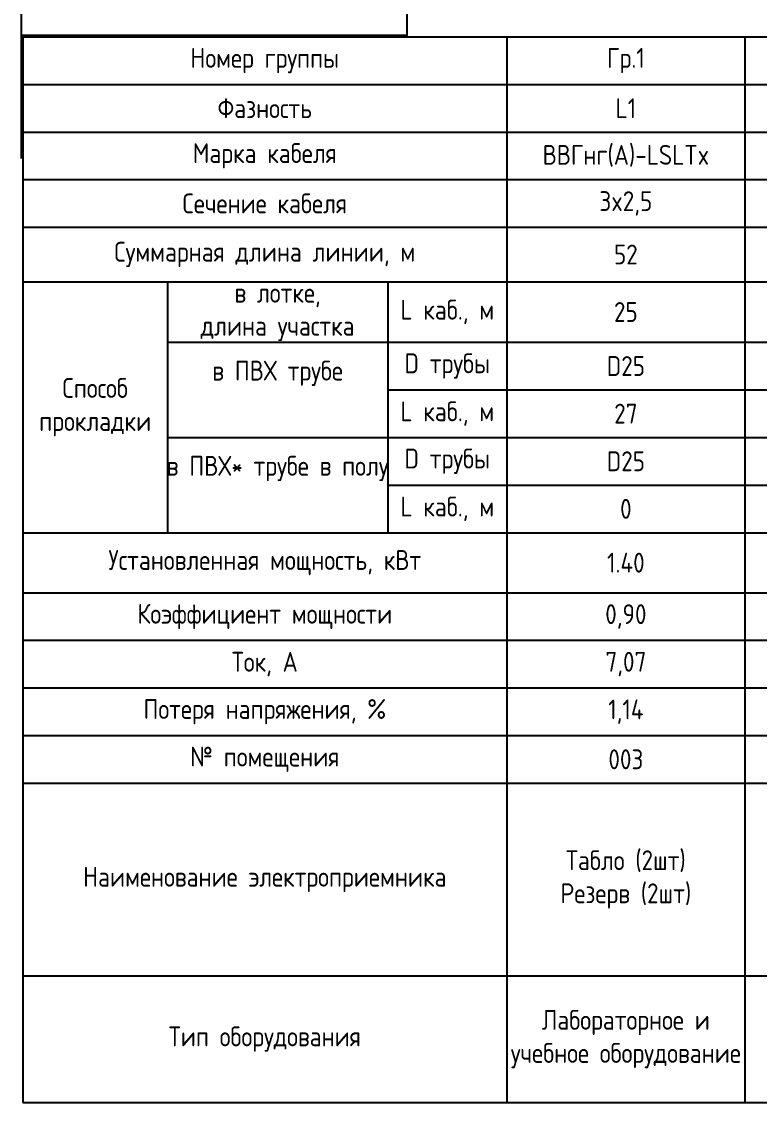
# Model space of a CAD drawing. Header units: millimetres. Extents: x -32 to 417638015, y -35 to 175284279.
# Drawn here: x 416524268 to 416533563, y 175210803 to 175224422 of the extents above; entities that cross this region are included whole.
import ezdxf

# ---------------------------------------------------------------- set-up
doc = ezdxf.new("R2010")
doc.units = ezdxf.units.MM
doc.layers.add('A-ANNO-NOTE', color=7, linetype='Continuous', lineweight=5)
doc.styles.add('Arial Narrow', font='GOST_Common.ttf', dxfattribs={"width": 0.9, "height": 2.5})
doc.styles.add('ISOCPEUR', font='isocpeur.ttf', dxfattribs={"width": 0.85, "height": 275})
doc.styles.add('ISOCPEUR_1', font='isocpeur.ttf', dxfattribs={"height": 2.5})

# ---------------------------------------------------------------- blocks, each defined once
blk = doc.blocks.new('TSL_Пояснение для щита - TSL_Пояснение для щита-779833-ЩТ-1_1 _Р_ _')
blk.add_lwpolyline([(-75.05, 150), (-26.5, 150), (-26.5, 8.18), (-75.05, 8.18)], close=True)
at = {"layer": 'A-ANNO-NOTE', "char_height": 2.5, "width": 0.962, "attachment_point": 1, "style": 'Arial Narrow'}
for insert in [(-40.32, 6.63), (-38.21, -3.79), (-35.76, -43.79)]:
    blk.add_mtext('\\fArial Narrow|b0|i0|c204|p34|; ', dxfattribs=dict(at, insert=insert))
blk = doc.blocks.new('*T1170')
at = {"color": 0, "linetype": 'ByBlock', "lineweight": -2, "transparency": 16777216}
for p, q in [((0, 0), (118177, 0)), ((0, 0), (0, -13428)), ((6097, 0), (6097, -13428)), ((9097, 0), (9097, -13428)), ((12097, 0), (12097, -13428)), ((15097, 0), (15097, -13428)), ((18097, 0), (18097, -13428)), ((21097, 0), (21097, -13428)), ((24097, 0), (24097, -13428)), ((27097, 0), (27097, -13428)), ((30097, 0), (30097, -13428)), ((33097, 0), (33097, -13428)), ((36097, 0), (36097, -13428)), ((39097, 0), (39097, -13428)), ((42097, 0), (42097, -13428)), ((45097, 0), (45097, -13428)), ((48097, 0), (48097, -13428)), ((51097, 0), (51097, -13428)), ((54097, 0), (54097, -13428)), ((57097, 0), (57097, -13428)), ((60097, 0), (60097, -13428)), ((63097, 0), (63097, -13428)), ((66097, 0), (66097, -13428)), ((69097, 0), (69097, -13428)), ((72097, 0), (72097, -13428)), ((75097, 0), (75097, -13428)), ((78097, 0), (78097, -13428)), ((81097, 0), (81097, -13428)), ((84097, 0), (84097, -13428)), ((87097, 0), (87097, -13428)), ((90097, 0), (90097, -13428)), ((93097, 0), (93097, -13428)), ((96097, 0), (96097, -13428)), ((99097, 0), (99097, -13428)), ((102422, 0), (102422, -13428)), ((105611, 0), (105611, -13428)), ((108799, 0), (108799, -13428)), ((111988, 0), (111988, -13428)), ((115177, 0), (115177, -13428)), ((118177, 0), (118177, -13428)), ((0, -600), (118177, -600)), ((0, -1200), (118177, -1200)), ((0, -1800), (118177, -1800)), ((0, -2400), (118177, -2400)), ((0, -3087), (118177, -3087)), ((1822, -3087), (1822, -6249)), ((4597, -3087), (4597, -6249)), ((1822, -3849), (118177, -3849)), ((4597, -4449), (118177, -4449)), ((1822, -5049), (118177, -5049)), ((4597, -5649), (118177, -5649)), ((0, -6249), (118177, -6249)), ((0, -7005), (118177, -7005)), ((0, -7605), (118177, -7605)), ((0, -8205), (118177, -8205)), ((0, -8805), (118177, -8805)), ((0, -9405), (118177, -9405)), ((0, -11833), (118177, -11833)), ((0, -13428), (118177, -13428))]:
    blk.add_line(p, q, dxfattribs=at)
at = {"color": 0, "transparency": 16777216, "attachment_point": 5}
for s, insert, char_height, width, style in [('{\\fISOCPEUR|b0|i0|c0;Номер группы', (3048, -300), 250, 6076.6, 'ISOCPEUR'), ('Гр.1', (7597, -300), 250, 2980, 'ISOCPEUR'), ('Гр.2', (10597, -300), 250, 2980, 'ISOCPEUR'), ('Гр.3', (13597, -300), 250, 2980, 'ISOCPEUR'), ('Гр.4', (16597, -300), 250, 2980, 'ISOCPEUR'), ('Гр.5', (19597, -300), 250, 2980, 'ISOCPEUR'), ('Гр.6', (22597, -300), 250, 2980, 'ISOCPEUR'), ('Гр.7', (25597, -300), 250, 2980, 'ISOCPEUR'), ('Гр.8', (28597, -300), 250, 2980, 'ISOCPEUR'), ('Гр.9', (31597, -300), 250, 2980, 'ISOCPEUR'), ('Гр.10', (34597, -300), 250, 2980, 'ISOCPEUR'), ('Гр.11', (37597, -300), 250, 2980, 'ISOCPEUR'), ('Гр.12', (40597, -300), 250, 2980, 'ISOCPEUR'), ('Гр.13', (43597, -300), 250, 2980, 'ISOCPEUR'), ('Гр.14', (46597, -300), 250, 2980, 'ISOCPEUR'), ('Гр.15', (49597, -300), 250, 2980, 'ISOCPEUR'), ('Гр.16', (52597, -300), 250, 2980, 'ISOCPEUR'), ('Гр.17', (55597, -300), 250, 2980, 'ISOCPEUR'), ('Гр.18', (58597, -300), 250, 2980, 'ISOCPEUR'), ('Гр.19', (61597, -300), 250, 2980, 'ISOCPEUR'), ('Гр.20', (64597, -300), 250, 2980, 'ISOCPEUR'), ('Гр.21', (67597, -300), 250, 2980, 'ISOCPEUR'), ('Гр.22', (70597, -300), 250, 2980, 'ISOCPEUR'), ('Гр.23', (73597, -300), 250, 2980, 'ISOCPEUR'), ('Гр.24', (76597, -300), 250, 2980, 'ISOCPEUR'), ('Гр.25', (79597, -300), 250, 2980, 'ISOCPEUR'), ('Гр.26', (82597, -300), 250, 2980, 'ISOCPEUR'), ('Гр.27', (85597, -300), 250, 2980, 'ISOCPEUR'), ('Гр.28', (88597, -300), 250, 2980, 'ISOCPEUR'), ('Гр.29', (91597, -300), 250, 2980, 'ISOCPEUR'), ('Гр.30', (94597, -300), 250, 2980, 'ISOCPEUR'), ('Гр.31', (97597, -300), 250, 2980, 'ISOCPEUR'), ('Гр.32', (100759, -300), 250, 3305.31, 'ISOCPEUR'), ('Гр.33', (104016, -300), 250, 3168.68, 'ISOCPEUR'), ('Гр34', (107205, -300), 250, 3168.68, 'ISOCPEUR'), ('Гр.35', (110394, -300), 250, 3168.68, 'ISOCPEUR'), ('Гр.35', (113582, -300), 250, 3168.68, 'ISOCPEUR'), ('{\\fISOCPEUR|b0|i0|c0;Фазность', (3048, -900), 250, 6076.6, 'ISOCPEUR'), ('L1', (7597, -900), 250, 2980, 'ISOCPEUR'), ('L2', (10597, -900), 250, 2980, 'ISOCPEUR'), ('L3', (13597, -900), 250, 2980, 'ISOCPEUR'), ('L1', (16597, -900), 250, 2980, 'ISOCPEUR'), ('L2', (19597, -900), 250, 2980, 'ISOCPEUR'), ('L3', (22597, -900), 250, 2980, 'ISOCPEUR'), ('L1', (25597, -900), 250, 2980, 'ISOCPEUR'), ('L2', (28597, -900), 250, 2980, 'ISOCPEUR'), ('L3', (31597, -900), 250, 2980, 'ISOCPEUR'), ('L1', (34597, -900), 250, 2980, 'ISOCPEUR'), ('L2', (37597, -900), 250, 2980, 'ISOCPEUR'), ('L1', (40597, -900), 250, 2980, 'ISOCPEUR'), ('L2', (43597, -900), 250, 2980, 'ISOCPEUR'), ('L3', (46597, -900), 250, 2980, 'ISOCPEUR'), ('L1', (49597, -900), 250, 2980, 'ISOCPEUR'), ('L3', (52597, -900), 250, 2980, 'ISOCPEUR'), ('L2', (55597, -900), 250, 2980, 'ISOCPEUR'), ('L3', (58597, -900), 250, 2980, 'ISOCPEUR'), ('L1', (61597, -900), 250, 2980, 'ISOCPEUR'), ('L2', (64597, -900), 250, 2980, 'ISOCPEUR'), ('L3', (67597, -900), 250, 2980, 'ISOCPEUR'), ('L1', (70597, -900), 250, 2980, 'ISOCPEUR'), ('L2', (73597, -900), 250, 2980, 'ISOCPEUR'), ('L3', (76597, -900), 250, 2980, 'ISOCPEUR'), ('L1', (79597, -900), 250, 2980, 'ISOCPEUR'), ('L2', (82597, -900), 250, 2980, 'ISOCPEUR'), ('L3', (85597, -900), 250, 2980, 'ISOCPEUR'), ('L1', (88597, -900), 250, 2980, 'ISOCPEUR'), ('L2', (91597, -900), 250, 2980, 'ISOCPEUR'), ('L3', (94597, -900), 250, 2980, 'ISOCPEUR'), ('L1', (97597, -900), 250, 2980, 'ISOCPEUR'), ('L2', (100759, -900), 250, 3305.31, 'ISOCPEUR'), ('L3', (104016, -900), 250, 3168.68, 'ISOCPEUR'), ('L1', (107205, -900), 250, 3168.68, 'ISOCPEUR'), ('L2', (110394, -900), 250, 3168.68, 'ISOCPEUR'), ('L3', (113582, -900), 250, 3168.68, 'ISOCPEUR'), ('{\\fISOCPEUR|b0|i0|c0;Марка кабеля', (3048, -1500), 250, 6076.6, 'ISOCPEUR'), ('ВВГнг(A)-LSLTx', (7597, -1500), 250, 2980, 'ISOCPEUR'), ('ВВГнг(A)-LSLTx', (10597, -1500), 250, 2980, 'ISOCPEUR'), ('ВВГнг(A)-LSLTx', (13597, -1500), 250, 2980, 'ISOCPEUR'), ('{\\fISOCPEUR|b0|i0|c0;ВВГнг(A)-LSLTx', (16597, -1500), 250, 2980, 'ISOCPEUR'), ('{\\fISOCPEUR|b0|i0|c0;ВВГнг(A)-LSLTx', (19597, -1500), 250, 2980, 'ISOCPEUR'), ('{\\fISOCPEUR|b0|i0|c0;ВВГнг(A)-LSLTx', (22597, -1500), 250, 2980, 'ISOCPEUR'), ('{\\fISOCPEUR|b0|i0|c0;ВВГнг(A)-LSLTx', (25597, -1500), 250, 2980, 'ISOCPEUR'), ('{\\fISOCPEUR|b0|i0|c0;ВВГнг(A)-LSLTx', (28597, -1500), 250, 2980, 'ISOCPEUR'), ('{\\fISOCPEUR|b0|i0|c0;ВВГнг(A)-LSLTx', (31597, -1500), 250, 2980, 'ISOCPEUR'), ('{\\fISOCPEUR|b0|i0|c0;ВВГнг(A)-LSLTx', (34597, -1500), 250, 2980, 'ISOCPEUR'), ('ВВГнг(A)-LSLTx', (37597, -1500), 250, 2980, 'ISOCPEUR'), ('{\\fISOCPEUR|b0|i0|c0;ВВГнг(A)-LSLTx', (40597, -1500), 250, 2980, 'ISOCPEUR'), ('{\\fISOCPEUR|b0|i0|c0;ВВГнг(A)-LSLTx', (43597, -1500), 250, 2980, 'ISOCPEUR'), ('{\\fISOCPEUR|b0|i0|c0;ВВГнг(A)-LSLTx', (46597, -1500), 250, 2980, 'ISOCPEUR'), ('{\\fISOCPEUR|b0|i0|c0;ВВГнг(A)-LSLTx', (49597, -1500), 250, 2980, 'ISOCPEUR'), ('{\\fISOCPEUR|b0|i0|c0;ВВГнг(A)-LSLTx', (52597, -1500), 250, 2980, 'ISOCPEUR'), ('{\\fISOCPEUR|b0|i0|c0;ВВГнг(A)-LSLTx', (55597, -1500), 250, 2980, 'ISOCPEUR'), ('{\\fISOCPEUR|b0|i0|c0;ВВГнг(A)-LSLTx', (58597, -1500), 250, 2980, 'ISOCPEUR'), ('{\\fISOCPEUR|b0|i0|c0;ВВГнг(A)-LSLTx', (61597, -1500), 250, 2980, 'ISOCPEUR'), ('{\\fISOCPEUR|b0|i0|c0;ВВГнг(A)-LSLTx', (64597, -1500), 250, 2980, 'ISOCPEUR'), ('{\\fISOCPEUR|b0|i0|c0;ВВГнг(A)-LSLTx', (67597, -1500), 250, 2980, 'ISOCPEUR'), ('{\\fISOCPEUR|b0|i0|c0;ВВГнг(A)-LSLTx', (70597, -1500), 250, 2980, 'ISOCPEUR'), ('{\\fISOCPEUR|b0|i0|c0;ВВГнг(A)-LSLTx', (73597, -1500), 250, 2980, 'ISOCPEUR'), ('{\\fISOCPEUR|b0|i0|c0;ВВГнг(A)-LSLTx', (76597, -1500), 250, 2980, 'ISOCPEUR'), ('{\\fISOCPEUR|b0|i0|c0;ВВГнг(A)-LSLTx', (79597, -1500), 250, 2980, 'ISOCPEUR'), ('{\\fISOCPEUR|b0|i0|c0;ВВГнг(A)-LSLTx', (82597, -1500), 250, 2980, 'ISOCPEUR'), ('{\\fISOCPEUR|b0|i0|c0;ВВГнг(A)-LSLTx', (85597, -1500), 250, 2980, 'ISOCPEUR'), ('{\\fISOCPEUR|b0|i0|c0;ВВГнг(A)-LSLTx', (88597, -1500), 250, 2980, 'ISOCPEUR'), ('{\\fISOCPEUR|b0|i0|c0;ВВГнг(A)-LSLTx', (91597, -1500), 250, 2980, 'ISOCPEUR'), ('{\\fISOCPEUR|b0|i0|c0;ВВГнг(A)-LSLTx', (94597, -1500), 250, 2980, 'ISOCPEUR'), ('{\\fISOCPEUR|b0|i0|c0;ВВГнг(A)-LSLTx', (97597, -1500), 250, 2980, 'ISOCPEUR'), ('{\\fISOCPEUR|b0|i0|c0;ВВГнг(A)-LSLTx', (100759, -1500), 250, 3305.31, 'ISOCPEUR'), ('{\\fISOCPEUR|b0|i0|c0;ВВГнг(A)-LSLTx', (104016, -1500), 250, 3168.68, 'ISOCPEUR'), ('{\\fISOCPEUR|b0|i0|c0;Сечение кабеля', (3048, -2100), 250, 6076.6, 'ISOCPEUR'), ('3x2,5', (7597, -2100), 250, 2980, 'ISOCPEUR'), ('3x2,5', (10597, -2100), 250, 2980, 'ISOCPEUR'), ('3x2,5', (13597, -2100), 250, 2980, 'ISOCPEUR'), ('3x2,5', (16597, -2100), 250, 2980, 'ISOCPEUR'), ('3x2,5', (19597, -2100), 250, 2980, 'ISOCPEUR'), ('3x2,5', (22597, -2100), 250, 2980, 'ISOCPEUR'), ('3x2,5', (25597, -2100), 250, 2980, 'ISOCPEUR'), ('3x2,5', (28597, -2100), 250, 2980, 'ISOCPEUR'), ('3x2,5', (31597, -2100), 250, 2980, 'ISOCPEUR'), ('3x2,5', (34597, -2100), 250, 2980, 'ISOCPEUR'), ('3x2,5', (37597, -2100), 250, 2980, 'ISOCPEUR'), ('3x2,5', (40597, -2100), 250, 2980, 'ISOCPEUR'), ('3x2,5', (43597, -2100), 250, 2980, 'ISOCPEUR'), ('3x2,5', (46597, -2100), 250, 2980, 'ISOCPEUR'), ('3x2,5', (49597, -2100), 250, 2980, 'ISOCPEUR'), ('3x2,5', (52597, -2100), 250, 2980, 'ISOCPEUR'), ('3x2,5', (55597, -2100), 250, 2980, 'ISOCPEUR'), ('3x2,5', (58597, -2100), 250, 2980, 'ISOCPEUR'), ('3x2,5', (61597, -2100), 250, 2980, 'ISOCPEUR'), ('3x2,5', (64597, -2100), 250, 2980, 'ISOCPEUR'), ('3x2,5', (67597, -2100), 250, 2980, 'ISOCPEUR'), ('3x2,5', (70597, -2100), 250, 2980, 'ISOCPEUR'), ('3x2,5', (73597, -2100), 250, 2980, 'ISOCPEUR'), ('3x2,5', (76597, -2100), 250, 2980, 'ISOCPEUR'), ('3x2,5', (79597, -2100), 250, 2980, 'ISOCPEUR'), ('3x2,5', (82597, -2100), 250, 2980, 'ISOCPEUR'), ('3x2,5', (85597, -2100), 250, 2980, 'ISOCPEUR'), ('3x2,5', (88597, -2100), 250, 2980, 'ISOCPEUR'), ('3x2,5', (91597, -2100), 250, 2980, 'ISOCPEUR'), ('3x2,5', (94597, -2100), 250, 2980, 'ISOCPEUR'), ('3x2,5', (97597, -2100), 250, 2980, 'ISOCPEUR'), ('3x2,5', (100759, -2100), 250, 3305.31, 'ISOCPEUR'), ('3x2,5', (104016, -2100), 250, 3168.68, 'ISOCPEUR'), ('{\\fISOCPEUR|b0|i0|c0;Суммарная длина линии, м', (3048, -2743), 250, 6076.6, 'ISOCPEUR'), ('52', (7597, -2743), 250, 2980, 'ISOCPEUR'), ('98', (10597, -2743), 250, 2980, 'ISOCPEUR'), ('47', (13597, -2743), 250, 2980, 'ISOCPEUR'), ('33', (16597, -2743), 250, 2980, 'ISOCPEUR'), ('33', (19597, -2743), 250, 2980, 'ISOCPEUR'), ('33', (22597, -2743), 250, 2980, 'ISOCPEUR'), ('20', (25597, -2743), 250, 2980, 'ISOCPEUR'), ('22', (28597, -2743), 250, 2980, 'ISOCPEUR'), ('16', (31597, -2743), 250, 2980, 'ISOCPEUR'), ('21', (34597, -2743), 250, 2980, 'ISOCPEUR'), ('19', (37597, -2743), 250, 2980, 'ISOCPEUR'), ('20', (40597, -2743), 250, 2980, 'ISOCPEUR'), ('21', (43597, -2743), 250, 2980, 'ISOCPEUR'), ('22', (46597, -2743), 250, 2980, 'ISOCPEUR'), ('17', (49597, -2743), 250, 2980, 'ISOCPEUR'), ('24', (52597, -2743), 250, 2980, 'ISOCPEUR'), ('25', (55597, -2743), 250, 2980, 'ISOCPEUR'), ('15', (58597, -2743), 250, 2980, 'ISOCPEUR'), ('18', (61597, -2743), 250, 2980, 'ISOCPEUR'), ('18', (64597, -2743), 250, 2980, 'ISOCPEUR'), ('37', (67597, -2743), 250, 2980, 'ISOCPEUR'), ('39', (70597, -2743), 250, 2980, 'ISOCPEUR'), ('35', (73597, -2743), 250, 2980, 'ISOCPEUR'), ('42', (76597, -2743), 250, 2980, 'ISOCPEUR'), ('50', (79597, -2743), 250, 2980, 'ISOCPEUR'), ('23', (82597, -2743), 250, 2980, 'ISOCPEUR'), ('9', (85597, -2743), 250, 2980, 'ISOCPEUR'), ('6', (88597, -2743), 250, 2980, 'ISOCPEUR'), ('14', (91597, -2743), 250, 2980, 'ISOCPEUR'), ('14', (94597, -2743), 250, 2980, 'ISOCPEUR'), ('15', (97597, -2743), 250, 2980, 'ISOCPEUR'), ('16', (100759, -2743), 250, 3305.31, 'ISOCPEUR'), ('28', (104016, -2743), 250, 3168.68, 'ISOCPEUR'), ('896.3000', (116677, -2743), 50, 2980, 'ISOCPEUR'), ('в лотке, \\Pдлина участка', (3209, -3468), 250, 2755.56, 'ISOCPEUR'), ('L каб., м', (5347, -3468), 250, 1479.52, 'ISOCPEUR'), ('25', (7597, -3468), 250, 2980, 'ISOCPEUR'), ('25', (10597, -3468), 250, 2980, 'ISOCPEUR'), ('20', (13597, -3468), 250, 2980, 'ISOCPEUR'), ('20', (16597, -3468), 250, 2980, 'ISOCPEUR'), ('20', (19597, -3468), 250, 2980, 'ISOCPEUR'), ('20', (22597, -3468), 250, 2980, 'ISOCPEUR'), ('17', (25597, -3468), 250, 2980, 'ISOCPEUR'), ('5', (28597, -3468), 250, 2980, 'ISOCPEUR'), ('5', (31597, -3468), 250, 2980, 'ISOCPEUR'), ('5', (34597, -3468), 250, 2980, 'ISOCPEUR'), ('5', (37597, -3468), 250, 2980, 'ISOCPEUR'), ('5', (40597, -3468), 250, 2980, 'ISOCPEUR'), ('5', (43597, -3468), 250, 2980, 'ISOCPEUR'), ('8', (46597, -3468), 250, 2980, 'ISOCPEUR'), ('8', (49597, -3468), 250, 2980, 'ISOCPEUR'), ('8', (52597, -3468), 250, 2980, 'ISOCPEUR'), ('0', (55597, -3468), 250, 2980, 'ISOCPEUR'), ('8', (58597, -3468), 250, 2980, 'ISOCPEUR'), ('8', (61597, -3468), 250, 2980, 'ISOCPEUR'), ('8', (64597, -3468), 250, 2980, 'ISOCPEUR'), ('33', (67597, -3468), 250, 2980, 'ISOCPEUR'), ('31', (70597, -3468), 250, 2980, 'ISOCPEUR'), ('28', (73597, -3468), 250, 2980, 'ISOCPEUR'), ('31', (76597, -3468), 250, 2980, 'ISOCPEUR'), ('25', (79597, -3468), 250, 2980, 'ISOCPEUR'), ('15', (82597, -3468), 250, 2980, 'ISOCPEUR'), ('4', (85597, -3468), 250, 2980, 'ISOCPEUR'), ('1', (88597, -3468), 250, 2980, 'ISOCPEUR'), ('8', (91597, -3468), 250, 2980, 'ISOCPEUR'), ('8', (94597, -3468), 250, 2980, 'ISOCPEUR'), ('8', (97597, -3468), 250, 2980, 'ISOCPEUR'), ('8', (100759, -3468), 250, 3305.31, 'ISOCPEUR'), ('20', (104016, -3468), 250, 3168.68, 'ISOCPEUR'), ('445.0000', (116677, -3468), 50, 2980, 'ISOCPEUR'), ('в ПВХ трубе \\P  ', (3209, -4449), 250, 2755.56, 'ISOCPEUR'), ('D трубы', (5347, -4149), 250, 1479.52, 'ISOCPEUR'), ('D25 ', (7597, -4149), 250, 2980, 'ISOCPEUR'), ('D25 ', (10597, -4149), 250, 2980, 'ISOCPEUR'), ('D25 ', (13597, -4149), 250, 2980, 'ISOCPEUR'), ('D25 ', (16597, -4149), 250, 2980, 'ISOCPEUR'), ('D25 ', (19597, -4149), 250, 2980, 'ISOCPEUR'), ('D25 ', (22597, -4149), 250, 2980, 'ISOCPEUR'), ('D25 ', (25597, -4149), 250, 2980, 'ISOCPEUR'), ('D25 ', (28597, -4149), 250, 2980, 'ISOCPEUR'), ('D25 ', (31597, -4149), 250, 2980, 'ISOCPEUR'), ('D25 ', (34597, -4149), 250, 2980, 'ISOCPEUR'), ('D25 ', (37597, -4149), 250, 2980, 'ISOCPEUR'), ('D25 ', (40597, -4149), 250, 2980, 'ISOCPEUR'), ('D25 ', (43597, -4149), 250, 2980, 'ISOCPEUR'), ('D25 ', (46597, -4149), 250, 2980, 'ISOCPEUR'), ('D25 ', (49597, -4149), 250, 2980, 'ISOCPEUR'), ('D25 ', (52597, -4149), 250, 2980, 'ISOCPEUR'), ('D25 ', (55597, -4149), 250, 2980, 'ISOCPEUR'), ('D25 ', (58597, -4149), 250, 2980, 'ISOCPEUR'), ('D25 ', (61597, -4149), 250, 2980, 'ISOCPEUR'), ('D25 ', (64597, -4149), 250, 2980, 'ISOCPEUR'), ('D25 ', (67597, -4149), 250, 2980, 'ISOCPEUR'), ('D25 ', (70597, -4149), 250, 2980, 'ISOCPEUR'), ('D25 ', (73597, -4149), 250, 2980, 'ISOCPEUR'), ('D25 ', (76597, -4149), 250, 2980, 'ISOCPEUR'), ('D25 ', (79597, -4149), 250, 2980, 'ISOCPEUR'), ('D25 ', (82597, -4149), 250, 2980, 'ISOCPEUR'), ('D25 ', (85597, -4149), 250, 2980, 'ISOCPEUR'), ('D25 ', (88597, -4149), 250, 2980, 'ISOCPEUR'), ('D25 ', (91597, -4149), 250, 2980, 'ISOCPEUR'), ('D25 ', (94597, -4149), 250, 2980, 'ISOCPEUR'), ('D25 ', (97597, -4149), 250, 2980, 'ISOCPEUR'), ('D25 ', (100759, -4149), 250, 3305.31, 'ISOCPEUR'), ('D25 ', (104016, -4149), 250, 3168.68, 'ISOCPEUR'), ('Способ прокладки', (911, -4668), 250, 1801.52, 'ISOCPEUR'), ('L каб., м', (5347, -4749), 250, 1479.52, 'ISOCPEUR'), ('27', (7597, -4749), 250, 2980, 'ISOCPEUR'), ('73', (10597, -4749), 250, 2980, 'ISOCPEUR'), ('26', (13597, -4749), 250, 2980, 'ISOCPEUR'), ('13', (16597, -4749), 250, 2980, 'ISOCPEUR'), ('13', (19597, -4749), 250, 2980, 'ISOCPEUR'), ('13', (22597, -4749), 250, 2980, 'ISOCPEUR'), ('3', (25597, -4749), 250, 2980, 'ISOCPEUR'), ('11', (28597, -4749), 250, 2980, 'ISOCPEUR'), ('11', (31597, -4749), 250, 2980, 'ISOCPEUR'), ('16', (34597, -4749), 250, 2980, 'ISOCPEUR'), ('14', (37597, -4749), 250, 2980, 'ISOCPEUR'), ('15', (40597, -4749), 250, 2980, 'ISOCPEUR'), ('16', (43597, -4749), 250, 2980, 'ISOCPEUR'), ('14', (46597, -4749), 250, 2980, 'ISOCPEUR'), ('9', (49597, -4749), 250, 2980, 'ISOCPEUR'), ('16', (52597, -4749), 250, 2980, 'ISOCPEUR'), ('25', (55597, -4749), 250, 2980, 'ISOCPEUR'), ('7', (58597, -4749), 250, 2980, 'ISOCPEUR'), ('10', (61597, -4749), 250, 2980, 'ISOCPEUR'), ('10', (64597, -4749), 250, 2980, 'ISOCPEUR'), ('4', (67597, -4749), 250, 2980, 'ISOCPEUR'), ('8', (70597, -4749), 250, 2980, 'ISOCPEUR'), ('7', (73597, -4749), 250, 2980, 'ISOCPEUR'), ('11', (76597, -4749), 250, 2980, 'ISOCPEUR'), ('13', (79597, -4749), 250, 2980, 'ISOCPEUR'), ('8', (82597, -4749), 250, 2980, 'ISOCPEUR'), ('5', (85597, -4749), 250, 2980, 'ISOCPEUR'), ('5', (88597, -4749), 250, 2980, 'ISOCPEUR'), ('6', (91597, -4749), 250, 2980, 'ISOCPEUR'), ('6', (94597, -4749), 250, 2980, 'ISOCPEUR'), ('7', (97597, -4749), 250, 2980, 'ISOCPEUR'), ('8', (100759, -4749), 250, 3305.31, 'ISOCPEUR'), ('8', (104016, -4749), 250, 3168.68, 'ISOCPEUR'), ('431.8000', (116677, -4749), 50, 2980, 'ISOCPEUR'), ('в ПВХ* трубе в полу \\P  ', (3209, -5649), 250, 2755.56, 'ISOCPEUR'), ('D трубы', (5347, -5349), 250, 1479.52, 'ISOCPEUR'), ('D25 ', (7597, -5349), 250, 2980, 'ISOCPEUR'), ('D25 ', (10597, -5349), 250, 2980, 'ISOCPEUR'), ('D25 ', (13597, -5349), 250, 2980, 'ISOCPEUR'), ('D25 ', (16597, -5349), 250, 2980, 'ISOCPEUR'), ('D25 ', (19597, -5349), 250, 2980, 'ISOCPEUR'), ('D25 ', (22597, -5349), 250, 2980, 'ISOCPEUR'), ('D25 ', (25597, -5349), 250, 2980, 'ISOCPEUR'), ('D25 ', (28597, -5349), 250, 2980, 'ISOCPEUR'), ('D25 ', (31597, -5349), 250, 2980, 'ISOCPEUR'), ('D25 ', (34597, -5349), 250, 2980, 'ISOCPEUR'), ('D25 ', (37597, -5349), 250, 2980, 'ISOCPEUR'), ('D25 ', (40597, -5349), 250, 2980, 'ISOCPEUR'), ('D25 ', (43597, -5349), 250, 2980, 'ISOCPEUR'), ('D25 ', (46597, -5349), 250, 2980, 'ISOCPEUR'), ('D25 ', (49597, -5349), 250, 2980, 'ISOCPEUR'), ('D25 ', (52597, -5349), 250, 2980, 'ISOCPEUR'), ('D25 ', (55597, -5349), 250, 2980, 'ISOCPEUR'), ('D25 ', (58597, -5349), 250, 2980, 'ISOCPEUR'), ('D25 ', (61597, -5349), 250, 2980, 'ISOCPEUR'), ('D25 ', (64597, -5349), 250, 2980, 'ISOCPEUR'), ('D25 ', (67597, -5349), 250, 2980, 'ISOCPEUR'), ('D25 ', (70597, -5349), 250, 2980, 'ISOCPEUR'), ('D25 ', (73597, -5349), 250, 2980, 'ISOCPEUR'), ('D25 ', (76597, -5349), 250, 2980, 'ISOCPEUR'), ('D25 ', (79597, -5349), 250, 2980, 'ISOCPEUR'), ('D25 ', (82597, -5349), 250, 2980, 'ISOCPEUR'), ('D25 ', (85597, -5349), 250, 2980, 'ISOCPEUR'), ('D25 ', (88597, -5349), 250, 2980, 'ISOCPEUR'), ('D25 ', (91597, -5349), 250, 2980, 'ISOCPEUR'), ('D25 ', (94597, -5349), 250, 2980, 'ISOCPEUR'), ('D25 ', (97597, -5349), 250, 2980, 'ISOCPEUR'), ('D25 ', (100759, -5349), 250, 3305.31, 'ISOCPEUR'), ('D25 ', (104016, -5349), 250, 3168.68, 'ISOCPEUR'), ('L каб., м', (5347, -5949), 250, 1479.52, 'ISOCPEUR'), ('0', (7597, -5949), 250, 2980, 'ISOCPEUR'), ('0', (10597, -5949), 250, 2980, 'ISOCPEUR'), ('1', (13597, -5949), 250, 2980, 'ISOCPEUR'), ('0', (16597, -5949), 250, 2980, 'ISOCPEUR'), ('0', (19597, -5949), 250, 2980, 'ISOCPEUR'), ('0', (22597, -5949), 250, 2980, 'ISOCPEUR'), ('0', (25597, -5949), 250, 2980, 'ISOCPEUR'), ('6', (28597, -5949), 250, 2980, 'ISOCPEUR'), ('0', (31597, -5949), 250, 2980, 'ISOCPEUR'), ('0', (34597, -5949), 250, 2980, 'ISOCPEUR'), ('0', (37597, -5949), 250, 2980, 'ISOCPEUR'), ('0', (40597, -5949), 250, 2980, 'ISOCPEUR'), ('0', (43597, -5949), 250, 2980, 'ISOCPEUR'), ('0', (46597, -5949), 250, 2980, 'ISOCPEUR'), ('0', (49597, -5949), 250, 2980, 'ISOCPEUR'), ('0', (52597, -5949), 250, 2980, 'ISOCPEUR'), ('0', (55597, -5949), 250, 2980, 'ISOCPEUR'), ('0', (58597, -5949), 250, 2980, 'ISOCPEUR'), ('0', (61597, -5949), 250, 2980, 'ISOCPEUR'), ('0', (64597, -5949), 250, 2980, 'ISOCPEUR'), ('0', (67597, -5949), 250, 2980, 'ISOCPEUR'), ('0', (70597, -5949), 250, 2980, 'ISOCPEUR'), ('0', (73597, -5949), 250, 2980, 'ISOCPEUR'), ('0', (76597, -5949), 250, 2980, 'ISOCPEUR'), ('13', (79597, -5949), 250, 2980, 'ISOCPEUR'), ('0', (82597, -5949), 250, 2980, 'ISOCPEUR'), ('0', (85597, -5949), 250, 2980, 'ISOCPEUR'), ('0', (88597, -5949), 250, 2980, 'ISOCPEUR'), ('0', (91597, -5949), 250, 2980, 'ISOCPEUR'), ('0', (94597, -5949), 250, 2980, 'ISOCPEUR'), ('0', (97597, -5949), 250, 2980, 'ISOCPEUR'), ('0', (100759, -5949), 250, 3305.31, 'ISOCPEUR'), ('0', (104016, -5949), 250, 3168.68, 'ISOCPEUR'), ('Установленная мощность, кВт', (3048, -6627), 250, 6076.6, 'ISOCPEUR'), ('1.40', (7597, -6627), 250, 2980, 'ISOCPEUR'), ('1.40', (10597, -6627), 250, 2980, 'ISOCPEUR'), ('1.55', (13597, -6627), 250, 2980, 'ISOCPEUR'), ('1.00', (16597, -6627), 250, 2980, 'ISOCPEUR'), ('0.40', (19597, -6627), 250, 2980, 'ISOCPEUR'), ('3.00', (22597, -6627), 250, 2980, 'ISOCPEUR'), ('0.50', (25597, -6627), 250, 2980, 'ISOCPEUR'), ('1.40', (28597, -6627), 250, 2980, 'ISOCPEUR'), ('2.00', (31597, -6627), 250, 2980, 'ISOCPEUR'), ('2.70', (34597, -6627), 250, 2980, 'ISOCPEUR'), ('3.00', (37597, -6627), 250, 2980, 'ISOCPEUR'), ('1.00', (40597, -6627), 250, 2980, 'ISOCPEUR'), ('1.00', (43597, -6627), 250, 2980, 'ISOCPEUR'), ('1.05', (46597, -6627), 250, 2980, 'ISOCPEUR'), ('1.00', (49597, -6627), 250, 2980, 'ISOCPEUR'), ('1.20', (52597, -6627), 250, 2980, 'ISOCPEUR'), ('1.40', (55597, -6627), 250, 2980, 'ISOCPEUR'), ('1.50', (58597, -6627), 250, 2980, 'ISOCPEUR'), ('1.50', (61597, -6627), 250, 2980, 'ISOCPEUR'), ('0.60', (64597, -6627), 250, 2980, 'ISOCPEUR'), ('1.60', (67597, -6627), 250, 2980, 'ISOCPEUR'), ('1.60', (70597, -6627), 250, 2980, 'ISOCPEUR'), ('1.60', (73597, -6627), 250, 2980, 'ISOCPEUR'), ('1.60', (76597, -6627), 250, 2980, 'ISOCPEUR'), ('1.60', (79597, -6627), 250, 2980, 'ISOCPEUR'), ('1.60', (82597, -6627), 250, 2980, 'ISOCPEUR'), ('1.60', (85597, -6627), 250, 2980, 'ISOCPEUR'), ('1.60', (88597, -6627), 250, 2980, 'ISOCPEUR'), ('1.60', (91597, -6627), 250, 2980, 'ISOCPEUR'), ('1.60', (94597, -6627), 250, 2980, 'ISOCPEUR'), ('1.60', (97597, -6627), 250, 2980, 'ISOCPEUR'), ('1.60', (100759, -6627), 250, 3305.31, 'ISOCPEUR'), ('1.70', (104016, -6627), 250, 3168.68, 'ISOCPEUR'), ('47.8000', (116677, -6627), 50, 2980, 'ISOCPEUR'), ('{\\fISOCPEUR|b0|i0|c0;Коэффициент мощности', (3048, -7305), 250, 6076.6, 'ISOCPEUR'), ('0,90', (7597, -7305), 250, 2980, 'ISOCPEUR'), ('0,90', (10597, -7305), 250, 2980, 'ISOCPEUR'), ('0,90', (13597, -7305), 250, 2980, 'ISOCPEUR'), ('0,90', (16597, -7305), 250, 2980, 'ISOCPEUR'), ('0,98', (19597, -7305), 250, 2980, 'ISOCPEUR'), ('0,98', (22597, -7305), 250, 2980, 'ISOCPEUR'), ('0,90', (25597, -7305), 250, 2980, 'ISOCPEUR'), ('0,90', (28597, -7305), 250, 2980, 'ISOCPEUR'), ('0,90', (31597, -7305), 250, 2980, 'ISOCPEUR'), ('0,90', (34597, -7305), 250, 2980, 'ISOCPEUR'), ('0,90', (37597, -7305), 250, 2980, 'ISOCPEUR'), ('0,90', (40597, -7305), 250, 2980, 'ISOCPEUR'), ('0,90', (43597, -7305), 250, 2980, 'ISOCPEUR'), ('0,90', (46597, -7305), 250, 2980, 'ISOCPEUR'), ('0,90', (49597, -7305), 250, 2980, 'ISOCPEUR'), ('0,90', (52597, -7305), 250, 2980, 'ISOCPEUR'), ('0,90', (55597, -7305), 250, 2980, 'ISOCPEUR'), ('0,90', (58597, -7305), 250, 2980, 'ISOCPEUR'), ('0,90', (61597, -7305), 250, 2980, 'ISOCPEUR'), ('0,90', (64597, -7305), 250, 2980, 'ISOCPEUR'), ('0,80', (67597, -7305), 250, 2980, 'ISOCPEUR'), ('0,80', (70597, -7305), 250, 2980, 'ISOCPEUR'), ('0,80', (73597, -7305), 250, 2980, 'ISOCPEUR'), ('0,80', (76597, -7305), 250, 2980, 'ISOCPEUR'), ('0,80', (79597, -7305), 250, 2980, 'ISOCPEUR'), ('0,80', (82597, -7305), 250, 2980, 'ISOCPEUR'), ('0,80', (85597, -7305), 250, 2980, 'ISOCPEUR'), ('0,80', (88597, -7305), 250, 2980, 'ISOCPEUR'), ('0,80', (91597, -7305), 250, 2980, 'ISOCPEUR'), ('0,80', (94597, -7305), 250, 2980, 'ISOCPEUR'), ('0,80', (97597, -7305), 250, 2980, 'ISOCPEUR'), ('0,80', (100759, -7305), 250, 3305.31, 'ISOCPEUR'), ('0,80', (104016, -7305), 250, 3168.68, 'ISOCPEUR'), ('0.8500', (116677, -7305), 50, 2980, 'ISOCPEUR'), ('Ток, А', (3048, -7905), 250, 6076.6, 'ISOCPEUR'), ('7,07', (7597, -7905), 250, 2980, 'ISOCPEUR'), ('7,07', (10597, -7905), 250, 2980, 'ISOCPEUR'), ('7,83', (13597, -7905), 250, 2980, 'ISOCPEUR'), ('5,05', (16597, -7905), 250, 2980, 'ISOCPEUR'), ('1,86', (19597, -7905), 250, 2980, 'ISOCPEUR'), ('13,91', (22597, -7905), 250, 2980, 'ISOCPEUR'), ('2,53', (25597, -7905), 250, 2980, 'ISOCPEUR'), ('7,07', (28597, -7905), 250, 2980, 'ISOCPEUR'), ('10,10', (31597, -7905), 250, 2980, 'ISOCPEUR'), ('13,64', (34597, -7905), 250, 2980, 'ISOCPEUR'), ('15,15', (37597, -7905), 250, 2980, 'ISOCPEUR'), ('5,05', (40597, -7905), 250, 2980, 'ISOCPEUR'), ('5,05', (43597, -7905), 250, 2980, 'ISOCPEUR'), ('5,30', (46597, -7905), 250, 2980, 'ISOCPEUR'), ('5,05', (49597, -7905), 250, 2980, 'ISOCPEUR'), ('6,06', (52597, -7905), 250, 2980, 'ISOCPEUR'), ('7,07', (55597, -7905), 250, 2980, 'ISOCPEUR'), ('7,58', (58597, -7905), 250, 2980, 'ISOCPEUR'), ('7,58', (61597, -7905), 250, 2980, 'ISOCPEUR'), ('3,03', (64597, -7905), 250, 2980, 'ISOCPEUR'), ('9,09', (67597, -7905), 250, 2980, 'ISOCPEUR'), ('9,09', (70597, -7905), 250, 2980, 'ISOCPEUR'), ('9,09', (73597, -7905), 250, 2980, 'ISOCPEUR'), ('9,09', (76597, -7905), 250, 2980, 'ISOCPEUR'), ('9,09', (79597, -7905), 250, 2980, 'ISOCPEUR'), ('9,09', (82597, -7905), 250, 2980, 'ISOCPEUR'), ('9,09', (85597, -7905), 250, 2980, 'ISOCPEUR'), ('9,09', (88597, -7905), 250, 2980, 'ISOCPEUR'), ('9,09', (91597, -7905), 250, 2980, 'ISOCPEUR'), ('9,09', (94597, -7905), 250, 2980, 'ISOCPEUR'), ('9,09', (97597, -7905), 250, 2980, 'ISOCPEUR'), ('9,09', (100759, -7905), 250, 3305.31, 'ISOCPEUR'), ('9,66', (104016, -7905), 250, 3168.68, 'ISOCPEUR'), ('85,44', (116677, -7905), 50, 2980, 'ISOCPEUR'), ('{\\fISOCPEUR|b0|i0|c0;Потеря напряжения, %', (3048, -8505), 250, 6076.6, 'ISOCPEUR'), ('1,14', (7597, -8505), 250, 2980, 'ISOCPEUR'), ('2,14', (10597, -8505), 250, 2980, 'ISOCPEUR'), ('2,25', (13597, -8505), 250, 2980, 'ISOCPEUR'), ('0,83', (16597, -8505), 250, 2980, 'ISOCPEUR'), ('0,33', (19597, -8505), 250, 2980, 'ISOCPEUR'), ('2,48', (22597, -8505), 250, 2980, 'ISOCPEUR'), ('0,25', (25597, -8505), 250, 2980, 'ISOCPEUR'), ('0,77', (28597, -8505), 250, 2980, 'ISOCPEUR'), ('0,70', (31597, -8505), 250, 2980, 'ISOCPEUR'), ('0,89', (34597, -8505), 250, 2980, 'ISOCPEUR'), ('1,78', (37597, -8505), 250, 2980, 'ISOCPEUR'), ('0,63', (40597, -8505), 250, 2980, 'ISOCPEUR'), ('0,66', (43597, -8505), 250, 2980, 'ISOCPEUR'), ('0,71', (46597, -8505), 250, 2980, 'ISOCPEUR'), ('0,52', (49597, -8505), 250, 2980, 'ISOCPEUR'), ('0,88', (52597, -8505), 250, 2980, 'ISOCPEUR'), ('1,09', (55597, -8505), 250, 2980, 'ISOCPEUR'), ('0,71', (58597, -8505), 250, 2980, 'ISOCPEUR'), ('0,82', (61597, -8505), 250, 2980, 'ISOCPEUR'), ('0,34', (64597, -8505), 250, 2980, 'ISOCPEUR'), ('1,86', (67597, -8505), 250, 2980, 'ISOCPEUR'), ('1,93', (70597, -8505), 250, 2980, 'ISOCPEUR'), ('1,73', (73597, -8505), 250, 2980, 'ISOCPEUR'), ('2,08', (76597, -8505), 250, 2980, 'ISOCPEUR'), ('2,50', (79597, -8505), 250, 2980, 'ISOCPEUR'), ('1,13', (82597, -8505), 250, 2980, 'ISOCPEUR'), ('0,43', (85597, -8505), 250, 2980, 'ISOCPEUR'), ('0,28', (88597, -8505), 250, 2980, 'ISOCPEUR'), ('0,68', (91597, -8505), 250, 2980, 'ISOCPEUR'), ('0,70', (94597, -8505), 250, 2980, 'ISOCPEUR'), ('0,75', (97597, -8505), 250, 2980, 'ISOCPEUR'), ('0,78', (100759, -8505), 250, 3305.31, 'ISOCPEUR'), ('1,50', (104016, -8505), 250, 3168.68, 'ISOCPEUR'), ('{\\fISOCPEUR|b0|i0|c0;№ помещения', (3048, -9105), 250, 6076.6, 'ISOCPEUR'), ('003', (7597, -9105), 250, 2980, 'ISOCPEUR'), ('003', (10597, -9105), 250, 2980, 'ISOCPEUR'), ('103', (13597, -9105), 250, 2980, 'ISOCPEUR'), ('103', (16597, -9105), 250, 2980, 'ISOCPEUR'), ('103', (19597, -9105), 250, 2980, 'ISOCPEUR'), ('103', (22597, -9105), 250, 2980, 'ISOCPEUR'), ('102', (25597, -9105), 250, 2980, 'ISOCPEUR'), ('145', (28597, -9105), 250, 2980, 'ISOCPEUR'), ('145', (31597, -9105), 250, 2980, 'ISOCPEUR'), ('145', (34597, -9105), 250, 2980, 'ISOCPEUR'), ('145', (37597, -9105), 250, 2980, 'ISOCPEUR'), ('145', (40597, -9105), 250, 2980, 'ISOCPEUR'), ('145', (43597, -9105), 250, 2980, 'ISOCPEUR'), ('141', (46597, -9105), 250, 2980, 'ISOCPEUR'), ('141', (49597, -9105), 250, 2980, 'ISOCPEUR'), ('140', (52597, -9105), 250, 2980, 'ISOCPEUR'), ('119,124', (55597, -9105), 250, 2980, 'ISOCPEUR'), ('142', (58597, -9105), 250, 2980, 'ISOCPEUR'), ('140', (61597, -9105), 250, 2980, 'ISOCPEUR'), ('140, 141', (64597, -9105), 250, 2980, 'ISOCPEUR'), ('113', (67597, -9105), 250, 2980, 'ISOCPEUR'), ('114', (70597, -9105), 250, 2980, 'ISOCPEUR'), ('117', (73597, -9105), 250, 2980, 'ISOCPEUR'), ('114', (76597, -9105), 250, 2980, 'ISOCPEUR'), ('121', (79597, -9105), 250, 2980, 'ISOCPEUR'), ('122', (82597, -9105), 250, 2980, 'ISOCPEUR'), ('128', (85597, -9105), 250, 2980, 'ISOCPEUR'), ('126', (88597, -9105), 250, 2980, 'ISOCPEUR'), ('130', (91597, -9105), 250, 2980, 'ISOCPEUR'), ('130', (94597, -9105), 250, 2980, 'ISOCPEUR'), ('130', (97597, -9105), 250, 2980, 'ISOCPEUR'), ('130', (100759, -9105), 250, 3305.31, 'ISOCPEUR'), ('102', (104016, -9105), 250, 3168.68, 'ISOCPEUR'), ('Ноутбук, Резерв(2шт), Телевизор', (13597, -10619), 250, 2980, 'ISOCPEUR_1'), ('Табло (2шт)\\PРезерв (2шт)', (7597, -10619), 250, 2980, 'ISOCPEUR'), ('{\\fGOST Common|b0|i0|c204|p34;\\W0.9;\\C256; МФУ,Телевизор, Резерв}', (34597, -10619), 250, 2980, 'ISOCPEUR_1'), ('{\\C256;Ноутбук, Резерв(2шт)}', (46597, -10619), 250, 2980, 'ISOCPEUR_1'), ('{\\W0.85;\\C256;Весы,  \\PРезерв(2шт)}', (52597, -10619), 250, 2980, 'ISOCPEUR_1'), ('Наименование электроприемника', (3048, -10619), 250, 6076.6, 'ISOCPEUR'), ('Резерв (2шт)', (10597, -10619), 250, 2980, 'ISOCPEUR'), ('{\\W0.85;\\C256;Микроволновая печь}', (16597, -10619), 250, 2980, 'ISOCPEUR_1'), ('{\\W0.85;\\C256;Холодильник}', (19597, -10619), 250, 2980, 'ISOCPEUR_1'), ('{\\W0.85;\\C256;Школьный информатор}', (25597, -10619), 250, 2980, 'ISOCPEUR_1'), ('{\\W0.85;\\C256;Ноутбук(3шт)}', (28597, -10619), 250, 2980, 'ISOCPEUR_1'), ('{\\W0.85;\\C256;Кофемашина, Резерв}', (37597, -10619), 250, 2980, 'ISOCPEUR_1'), ('{\\W0.85;\\C256;Печь микроволновая}', (40597, -10619), 250, 2980, 'ISOCPEUR_1'), ('{\\W0.85;\\C256;Холодильник бытовой}', (43597, -10619), 250, 2980, 'ISOCPEUR_1'), ('{\\W0.85;\\C256;Холодильник}', (49597, -10619), 250, 2980, 'ISOCPEUR_1'), ('{\\fGOST Common|b0|i0|c204|p34;\\W0.9;\\C256;Резерв (4шт)}', (55597, -10619), 250, 2980, 'ISOCPEUR_1'), ('{\\W0.85;\\C256;Водонагреватель}', (58597, -10619), 250, 2980, 'ISOCPEUR_1'), ('{\\W0.85;\\C256;Водонагреватель}', (61597, -10619), 250, 2980, 'ISOCPEUR_1'), ('{\\fGOST Common|b0|i0|c204|p34;\\W0.9;\\C256;Облучатель (2шт)}', (64597, -10619), 250, 2980, 'ISOCPEUR'), ('Электросушитель', (67597, -10619), 250, 2980, 'ISOCPEUR'), ('Электросушитель', (70597, -10619), 250, 2980, 'ISOCPEUR'), ('Электросушитель', (73597, -10619), 250, 2980, 'ISOCPEUR'), ('Электросушитель', (76597, -10619), 250, 2980, 'ISOCPEUR'), ('Электросушитель', (79597, -10619), 250, 2980, 'ISOCPEUR'), ('Электросушитель', (82597, -10619), 250, 2980, 'ISOCPEUR'), ('Электросушитель', (85597, -10619), 250, 2980, 'ISOCPEUR'), ('Электросушитель', (88597, -10619), 250, 2980, 'ISOCPEUR'), ('Электросушитель', (91597, -10619), 250, 2980, 'ISOCPEUR'), ('Электросушитель', (94597, -10619), 250, 2980, 'ISOCPEUR'), ('Электросушитель', (97597, -10619), 250, 2980, 'ISOCPEUR'), ('Электросушитель', (100759, -10619), 250, 3305.31, 'ISOCPEUR'), ('Резерв', (107205, -10619), 250, 3168.68, 'ISOCPEUR'), ('Резерв', (110394, -10619), 250, 3168.68, 'ISOCPEUR'), ('Резерв', (113582, -10619), 250, 3168.68, 'ISOCPEUR'), ('{\\W0.85;\\C256;Чайник}', (22597, -10619), 250, 2980, 'ISOCPEUR_1'), ('{\\fGOST Common|b0|i0|c204|p34;\\W0.9;\\C256; \\fISOCPEUR|b0|i0|c204|p34;\\W0.85;МФУ}', (31597, -10619), 250, 2980, 'ISOCPEUR_1'), ('{\\W0.85;\\C256;Поломоечная машина}', (104016, -10619), 250, 3168.68, 'ISOCPEUR'), ('Лабораторное и учебное оборудование,Бытовые розетки', (34597, -12631), 250, 2980, 'ISOCPEUR'), ('Компьютеры и ноутбуки, Бытовые розетки', (13597, -12631), 250, 2980, 'ISOCPEUR'), ('Компьютеры и ноутбуки, Бытовые розетки', (46597, -12631), 250, 2980, 'ISOCPEUR'), ('Лабораторное и учебное оборудование', (7597, -12631), 250, 2980, 'ISOCPEUR'), ('Лабораторное и учебное оборудование', (25597, -12631), 250, 2980, 'ISOCPEUR'), ('Компьютеры и ноутбуки', (28597, -12631), 250, 2980, 'ISOCPEUR'), ('Лабораторное и учебное оборудование', (31597, -12631), 250, 2980, 'ISOCPEUR'), ('Тип оборудования', (3048, -12631), 250, 6076.6, 'ISOCPEUR'), ('Бытовые розетки', (10597, -12631), 250, 2980, 'ISOCPEUR'), ('Бытовые розетки', (16597, -12631), 250, 2980, 'ISOCPEUR'), ('Бытовые розетки', (19597, -12631), 250, 2980, 'ISOCPEUR'), ('Бытовые розетки', (22597, -12631), 250, 2980, 'ISOCPEUR'), ('Бытовые розетки', (37597, -12631), 250, 2980, 'ISOCPEUR'), ('Бытовые розетки', (40597, -12631), 250, 2980, 'ISOCPEUR'), ('Бытовые розетки', (43597, -12631), 250, 2980, 'ISOCPEUR'), ('Бытовые розетки', (49597, -12631), 250, 2980, 'ISOCPEUR'), ('Бытовые розетки', (52597, -12631), 250, 2980, 'ISOCPEUR'), ('Бытовые розетки', (55597, -12631), 250, 2980, 'ISOCPEUR'), ('Водонагреватели', (58597, -12631), 250, 2980, 'ISOCPEUR'), ('Водонагреватели', (61597, -12631), 250, 2980, 'ISOCPEUR'), ('Бытовые розетки', (64597, -12631), 250, 2980, 'ISOCPEUR'), ('Электросушители', (67597, -12631), 250, 2980, 'ISOCPEUR'), ('Электросушители', (70597, -12631), 250, 2980, 'ISOCPEUR'), ('Электросушители', (73597, -12631), 250, 2980, 'ISOCPEUR'), ('Электросушители', (76597, -12631), 250, 2980, 'ISOCPEUR'), ('Электросушители', (79597, -12631), 250, 2980, 'ISOCPEUR'), ('Электросушители', (82597, -12631), 250, 2980, 'ISOCPEUR'), ('Электросушители', (85597, -12631), 250, 2980, 'ISOCPEUR'), ('Электросушители', (88597, -12631), 250, 2980, 'ISOCPEUR'), ('Электросушители', (91597, -12631), 250, 2980, 'ISOCPEUR'), ('Электросушители', (94597, -12631), 250, 2980, 'ISOCPEUR'), ('Электросушители', (97597, -12631), 250, 2980, 'ISOCPEUR'), ('Электросушители', (100759, -12631), 250, 3305.31, 'ISOCPEUR'), ('{\\W0.85;\\C256;Уборочные механизмы}', (104016, -12631), 250, 3168.68, 'ISOCPEUR')]:
    blk.add_mtext(s, dxfattribs=dict(at, insert=insert, char_height=char_height, width=width, style=style))

msp = doc.modelspace()

# ---------------------------------------------------------------- linework, layer by layer
at = {"color": 7}
msp.add_line((416524268, 175224085), (416524268, 175222699), dxfattribs=at)
msp.add_lwpolyline([(416524268, 175222699), (416524268, 175224699)])

# ---------------------------------------------------------------- block references
at = {"xscale": 100, "yscale": 100, "zscale": 100}
msp.add_blockref('TSL_Пояснение для щита - TSL_Пояснение для щита-779833-ЩТ-1_1 _Р_ _', (416531773, 175223430), dxfattribs=at)
msp.add_blockref('*T1170', (416524284, 175224231))

doc.saveas('drawing.dxf')
